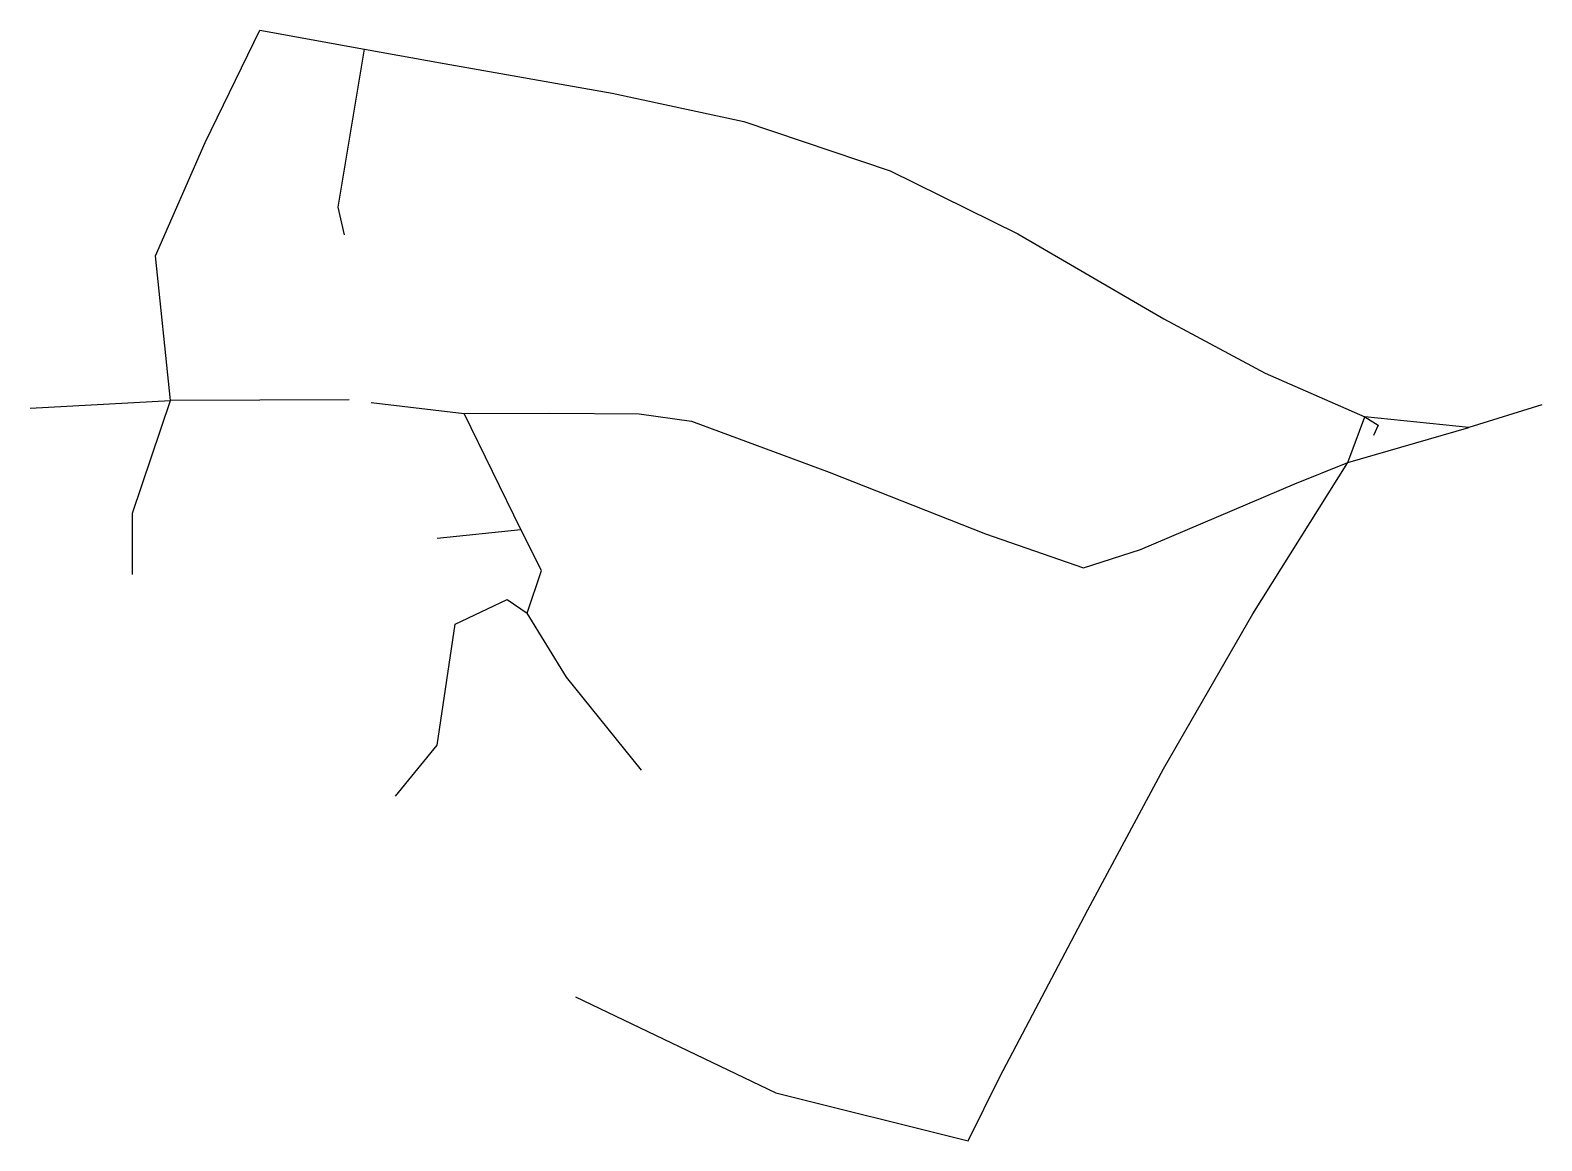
# Model space of a CAD drawing. Header units: metres. Extents: x 794513 to 795204, y 7412711 to 7413219.
import ezdxf

# ---------------------------------------------------------------- set-up
doc = ezdxf.new("R2010")
doc.units = ezdxf.units.M
doc.layers.add('Pipes', color=7, linetype='Continuous')

msp = doc.modelspace()

# ---------------------------------------------------------------- linework, layer by layer
at = {"layer": 'Pipes'}
for p, q in [((794592.58, 7413167.64), (794617.45, 7413218.98)), ((794617.45, 7413218.98), (794665.45, 7413210.33)), ((794653.37, 7413138.02), (794665.45, 7413210.33)), ((794665.45, 7413210.33), (794701.8, 7413203.75)), ((794701.8, 7413203.75), (794778.58, 7413190.22)), ((794778.58, 7413190.22), (794838.9, 7413177.3)), ((794838.9, 7413177.3), (794905.87, 7413154.77)), ((794569.81, 7413115.77), (794592.58, 7413167.64)), ((794905.87, 7413154.77), (794964.25, 7413125.89)), ((794656.17, 7413125.46), (794653.37, 7413138.02)), ((794964.25, 7413125.89), (795030.95, 7413087.04)), ((794576.72, 7413049.66), (794569.81, 7413115.77)), ((795030.95, 7413087.04), (795077.25, 7413062.23)), ((795077.25, 7413062.23), (795122.94, 7413042.19)), ((794512.51, 7413046.17), (794576.72, 7413049.66)), ((794559.3, 7412998.15), (794576.72, 7413049.66)), ((794658.34, 7413049.99), (794576.72, 7413049.66)), ((794668.42, 7413048.8), (794711.01, 7413043.8)), ((794711.01, 7413043.8), (794749.95, 7413043.94)), ((794736.88, 7412990.65), (794711.01, 7413043.8)), ((794749.95, 7413043.94), (794790.93, 7413043.63)), ((794790.93, 7413043.63), (794814.86, 7413040.24)), ((795115.11, 7413021.39), (795122.94, 7413042.19)), ((795170.51, 7413037.38), (795122.94, 7413042.19)), ((795122.94, 7413042.19), (795128.97, 7413038.37)), ((795203.8, 7413047.66), (795170.51, 7413037.38)), ((794814.86, 7413040.24), (794877.92, 7413016.91)), ((795115.11, 7413021.39), (795170.51, 7413037.38)), ((795128.97, 7413038.37), (795126.85, 7413033.68)), ((795071.66, 7412952.12), (795115.11, 7413021.39)), ((795090.88, 7413011.59), (795115.11, 7413021.39)), ((794877.92, 7413016.91), (794949.44, 7412988.76)), ((795020.35, 7412981.51), (795090.88, 7413011.59)), ((794559.28, 7412970.18), (794559.3, 7412998.15)), ((794698.61, 7412986.77), (794736.88, 7412990.65)), ((794746.4, 7412971.97), (794736.88, 7412990.65)), ((794949.44, 7412988.76), (794994.14, 7412973.14)), ((794994.14, 7412973.14), (795020.35, 7412981.51)), ((794739.83, 7412952.46), (794746.4, 7412971.97)), ((794706.87, 7412947.37), (794730.61, 7412958.77)), ((794730.61, 7412958.77), (794739.83, 7412952.46)), ((794757.82, 7412923.23), (794739.83, 7412952.46)), ((795030.75, 7412881.28), (795071.66, 7412952.12)), ((794698.66, 7412892.05), (794706.87, 7412947.37)), ((794792.14, 7412880.73), (794757.82, 7412923.23)), ((794679.5, 7412868.76), (794698.66, 7412892.05)), ((794996.14, 7412816.85), (795030.75, 7412881.28)), ((794956.01, 7412740.46), (794996.14, 7412816.85)), ((794761.96, 7412777.06), (794853.47, 7412733.15)), ((794941.53, 7412711.26), (794956.01, 7412740.46)), ((794853.47, 7412733.15), (794941.53, 7412711.26))]:
    msp.add_line(p, q, dxfattribs=at)

doc.saveas('drawing.dxf')
